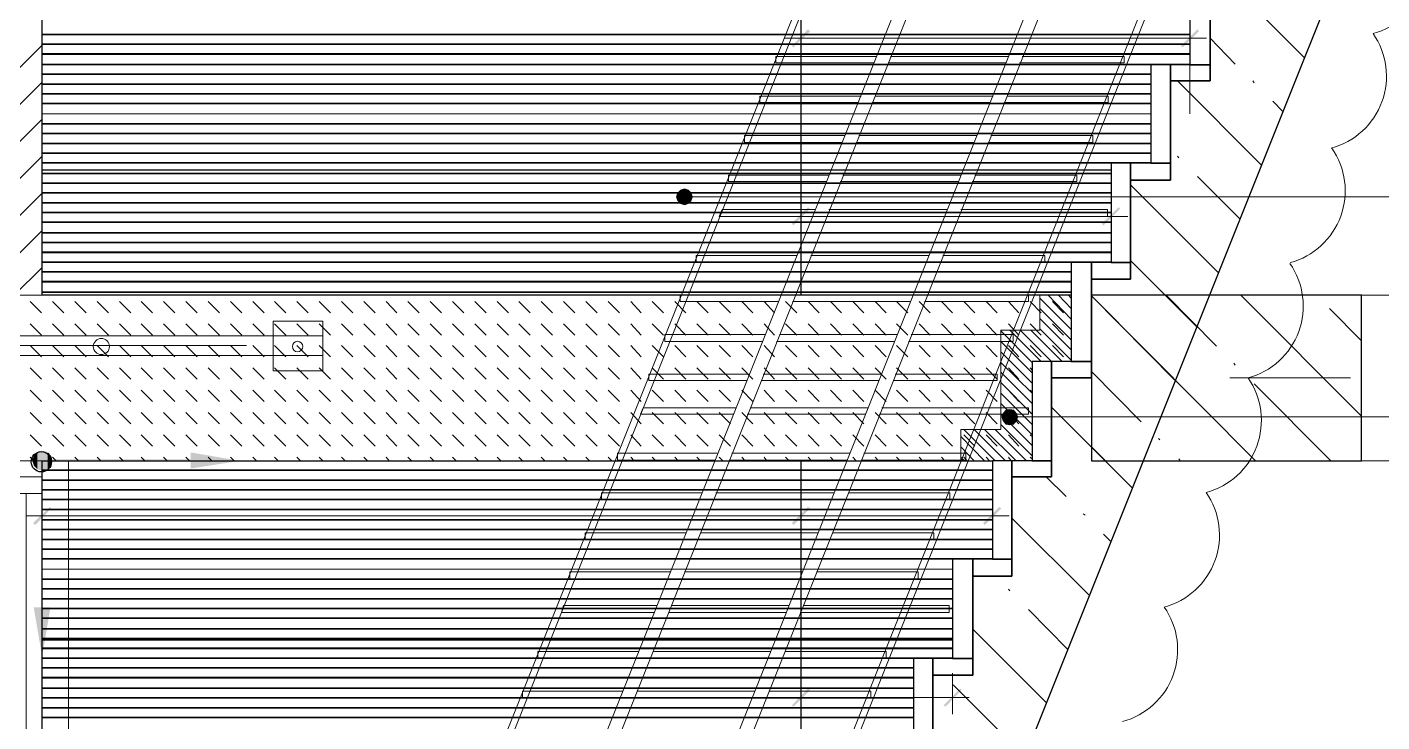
# Model space of a CAD drawing. Header units: millimetres. Extents: x -356862 to 418287, y 0 to 839748.
# Drawn here: x 22.232 to 25.466, y 10.392 to 12.05 of the extents above; entities that cross this region are included whole.
import ezdxf

# ---------------------------------------------------------------- set-up
doc = ezdxf.new("R2010")
doc.units = ezdxf.units.MM
doc.layers.add('PDF _Геометрия', color=7, linetype='Continuous', true_color=0xbababa)
doc.layers.add('PDF _Сплошная заливка', color=7, linetype='Continuous', true_color=0xf50000)

msp = doc.modelspace()

# ---------------------------------------------------------------- linework, layer by layer
at = {"layer": 'PDF _Геометрия', "color": 251, "lineweight": 20, "true_color": 0x545454}
for points in [[(23.8215, 11.6453), (23.8415, 11.6453), (26.8364, 11.6453), (26.8364, 11.7186), (26.8364, 17.6051)], [(24.5981, 11.1203), (24.6181, 11.1203), (26.0514, 11.1203), (26.0514, 11.047), (26.0514, 8.0355)]]:
    msp.add_lwpolyline(points, dxfattribs=at)
at = {"layer": 'PDF _Геометрия', "color": 161, "lineweight": 9, "true_color": 0x7f9fff}
msp.add_lwpolyline([(15.9051, 11.4103), (15.9051, 13.8502), (16.2285, 13.8502), (16.2285, 12.1186), (19.025, 12.1186), (19.025, 13.8502), (19.5367, 13.8502), (19.5367, 12.1186), (22.2682, 12.1186), (22.2682, 11.4103)], close=True, dxfattribs=at)
at = {"layer": 'PDF _Геометрия', "lineweight": 5}
for points in [[(25.1848, 13.4969), (25.2131, 13.4969), (25.2131, 13.8736), (25.1814, 13.8736), (25.1814, 13.4969), (21.8866, 5.2572), (21.8999, 5.2506), (21.9149, 5.2456), (25.2114, 13.4852), (25.1964, 13.4919), (25.1814, 13.4969)], [(24.2531, 11.9653), (24.0198, 11.9653), (24.0198, 11.9803), (24.2598, 11.9803)], [(24.5748, 11.9803), (24.2931, 11.9803)], [(24.6081, 11.9803), (24.8514, 11.9803), (24.8514, 11.9653), (24.6015, 11.9653)], [(24.2881, 11.9653), (24.5681, 11.9653)], [(24.2165, 11.8703), (23.9815, 11.8703), (23.9815, 11.8853), (24.2231, 11.8853)], [(24.2498, 11.8703), (24.5315, 11.8703)], [(24.5381, 11.8853), (24.2565, 11.8853)], [(24.5715, 11.8853), (24.8131, 11.8853), (24.8131, 11.8703), (24.5648, 11.8703)], [(24.1781, 11.7753), (23.9448, 11.7753), (23.9448, 11.792), (24.1848, 11.792)], [(24.2115, 11.7753), (24.4931, 11.7753)], [(24.4998, 11.792), (24.2181, 11.792)], [(24.5331, 11.792), (24.7765, 11.792), (24.7765, 11.7753), (24.5265, 11.7753)], [(24.1398, 11.682), (23.9065, 11.682), (23.9065, 11.697), (24.1465, 11.697)], [(24.1731, 11.682), (24.4548, 11.682)], [(24.4615, 11.697), (24.1798, 11.697)], [(24.4948, 11.697), (24.7381, 11.697), (24.7381, 11.682), (24.4881, 11.682)], [(24.1131, 11.6153), (23.8915, 11.6153), (23.8848, 11.5987), (24.1081, 11.5987)], [(24.4281, 11.6153), (24.1465, 11.6153)], [(24.4615, 11.6153), (24.8115, 11.6153), (24.8115, 11.5987), (24.4565, 11.5987)], [(24.4231, 11.5987), (24.1415, 11.5987)], [(24.0648, 11.4903), (23.8298, 11.4903), (23.8298, 11.5053), (24.0698, 11.5053)], [(24.0981, 11.4903), (24.3798, 11.4903)], [(24.3848, 11.5053), (24.1031, 11.5053)], [(24.4181, 11.5053), (24.6615, 11.5053), (24.6615, 11.4903), (24.4131, 11.4903)], [(24.0265, 11.3953), (23.7915, 11.3953), (23.7915, 11.4103), (24.0331, 11.4103)], [(24.0598, 11.3953), (24.3415, 11.3953)], [(24.3481, 11.4103), (24.0681, 11.4103)], [(24.3815, 11.4103), (24.6231, 11.4103), (24.6231, 11.3953), (24.3748, 11.3953)], [(23.9882, 11.3003), (23.7548, 11.3003), (23.7548, 11.317), (23.9948, 11.317)], [(24.0215, 11.3003), (24.3031, 11.3003)], [(24.3098, 11.317), (24.0281, 11.317)], [(24.3431, 11.317), (24.5865, 11.317), (24.5865, 11.3003), (24.3365, 11.3003)], [(23.9515, 11.207), (23.7165, 11.207), (23.7165, 11.222), (23.9565, 11.222)], [(23.9848, 11.207), (24.2648, 11.207)], [(24.2715, 11.222), (23.9898, 11.222)], [(24.3048, 11.222), (24.5481, 11.222), (24.5481, 11.207), (24.2998, 11.207)], [(23.9248, 11.142), (23.7032, 11.142), (23.6965, 11.127), (23.9182, 11.127)], [(24.2331, 11.127), (23.9515, 11.127)], [(24.2398, 11.142), (23.9582, 11.142)], [(24.2731, 11.142), (24.6231, 11.142), (24.6231, 11.127), (24.2665, 11.127)], [(23.8748, 11.017), (23.6415, 11.017), (23.6415, 11.0337), (23.8798, 11.0337)], [(24.1965, 11.0337), (23.9148, 11.0337)], [(24.2298, 11.0337), (24.4731, 11.0337), (24.4731, 11.017), (24.2231, 11.017)], [(23.9082, 11.017), (24.1898, 11.017)], [(23.8365, 10.9237), (23.6032, 10.9237), (23.6032, 10.9387), (23.8432, 10.9387)], [(24.1581, 10.9387), (23.8765, 10.9387)], [(24.1931, 10.9387), (24.4348, 10.9387), (24.4348, 10.9237), (24.1848, 10.9237)], [(23.8698, 10.9237), (24.1515, 10.9237)], [(23.7998, 10.8287), (23.5648, 10.8287), (23.5648, 10.8437), (23.8065, 10.8437)], [(24.1215, 10.8437), (23.8398, 10.8437)], [(24.1548, 10.8437), (24.3965, 10.8437), (24.3965, 10.8287), (24.1481, 10.8287)], [(23.8332, 10.8287), (24.1148, 10.8287)], [(23.7615, 10.7337), (23.5282, 10.7337), (23.5282, 10.7504), (23.7682, 10.7504)], [(24.0831, 10.7504), (23.8015, 10.7504)], [(24.1165, 10.7504), (24.3598, 10.7504), (24.3598, 10.7337), (24.1098, 10.7337)], [(23.7948, 10.7337), (24.0765, 10.7337)], [(23.7365, 10.6704), (23.5132, 10.6704), (23.5082, 10.6537), (23.7298, 10.6537)], [(24.0448, 10.6537), (23.7632, 10.6537)], [(24.0515, 10.6704), (23.7698, 10.6704)], [(24.0848, 10.6704), (24.4331, 10.6704), (24.4331, 10.6537), (24.0781, 10.6537)], [(23.6865, 10.5454), (23.4515, 10.5454), (23.4515, 10.5604), (23.6915, 10.5604)], [(23.7198, 10.5454), (24.0015, 10.5454)], [(24.0081, 10.5604), (23.7265, 10.5604)], [(24.0415, 10.5604), (24.2831, 10.5604), (24.2831, 10.5454), (24.0348, 10.5454)], [(23.6482, 10.4504), (23.4148, 10.4504), (23.4148, 10.4654), (23.6548, 10.4654)], [(23.6815, 10.4504), (23.9632, 10.4504)], [(23.9698, 10.4654), (23.6882, 10.4654)], [(24.0032, 10.4654), (24.2465, 10.4654), (24.2465, 10.4504), (23.9965, 10.4504)]]:
    msp.add_lwpolyline(points, dxfattribs=at)
at = {"layer": 'PDF _Геометрия', "color": 150, "lineweight": 30, "true_color": 0x0080ff}
msp.add_lwpolyline([(22.2682, 13.8502), (25.5764, 13.8502), (25.5764, 13.3786), (25.4814, 13.3786), (25.4814, 13.1419), (25.3864, 13.1419), (25.3864, 12.9053), (25.2914, 12.9053), (25.2914, 12.6703), (25.1981, 12.6703), (25.1981, 12.4336), (25.1031, 12.4336), (25.1031, 12.197), (25.0081, 12.197), (25.0081, 11.9603), (24.9148, 11.9603), (24.9148, 11.7253), (24.8198, 11.7253), (24.8198, 11.4887), (24.7248, 11.4887), (24.7248, 11.4103), (22.2682, 11.4103)], close=True, dxfattribs=at)
for points in [[(24.0798, 11.4103), (24.0798, 13.8502)], [(24.8198, 11.7087), (22.2682, 11.7087)], [(22.2682, 7.7088), (22.2682, 11.0153), (24.5365, 11.0153), (24.5365, 10.7804), (24.4415, 10.7804), (24.4415, 10.5437), (24.3481, 10.5437), (24.3481, 10.307), (24.2531, 10.307), (24.2531, 10.0704), (24.1581, 10.0704), (24.1581, 9.8354), (24.0631, 9.8354), (24.0631, 9.5987), (23.9698, 9.5987), (23.9698, 9.3621), (23.8748, 9.3621), (23.8748, 9.1271), (23.7798, 9.1254), (23.7798, 8.8904), (23.6865, 8.8904), (23.6865, 8.6538), (23.5915, 8.6538), (23.5915, 8.4171)], [(24.0798, 9.8354), (24.0798, 11.0153)], [(24.4415, 10.587), (22.2682, 10.587)]]:
    msp.add_lwpolyline(points, dxfattribs=at)
at = {"layer": 'PDF _Геометрия', "lineweight": 5}
for points in [[(21.4149, 5.4656), (21.4316, 5.4656), (24.6481, 13.5036), (24.6315, 13.5036)], [(24.8964, 13.4852), (24.8814, 13.4919), (24.8664, 13.4969), (21.5716, 5.2572), (21.5849, 5.2506), (21.5999, 5.2456)], [(22.2349, 5.4456), (22.2516, 5.4456), (25.4631, 13.4769), (25.4464, 13.4769)]]:
    msp.add_lwpolyline(points, close=True, dxfattribs=at)
at = {"layer": 'PDF _Геометрия', "color": 7, "lineweight": 30}
for points in [[(22.6132, 5.3072), (25.8264, 13.3386)], [(25.0564, 12.1586), (25.0564, 11.922), (24.9614, 11.922), (24.9614, 11.6853), (24.8664, 11.6853), (24.8664, 11.4487), (24.7731, 11.4487), (24.7731, 11.2137), (24.6781, 11.2137), (24.6781, 10.977), (24.5831, 10.977), (24.5831, 10.7404), (24.4898, 10.7404), (24.4898, 10.5037), (24.3948, 10.5037), (24.3948, 10.2687)]]:
    msp.add_lwpolyline(points, dxfattribs=at)
at = {"layer": 'PDF _Геометрия', "color": 1, "lineweight": 20}
for points in [[(25.3456, 11.7616, 0.520571), (25.4452, 12.0348, 0.520571), (25.5452, 12.3081)], [(24.8472, 10.3932, 0.520571), (24.9468, 10.6664, 0.520571), (25.0468, 10.9398, 0.52057), (25.1468, 11.2131, 0.520571), (25.2468, 11.4864)]]:
    msp.add_lwpolyline(points, format="xyb", dxfattribs=at)
at = {"layer": 'PDF _Геометрия', "color": 7, "lineweight": 30}
for points in [[(25.0081, 12.197), (25.0081, 11.9603), (25.0564, 11.9603), (25.0564, 12.197)], [(24.9148, 11.9603), (24.9148, 11.7253), (24.9614, 11.7253), (24.9614, 11.9603)], [(25.0564, 11.9603), (24.9614, 11.9603), (24.9614, 11.922), (25.0564, 11.922)], [(24.8198, 11.7253), (24.8198, 11.4887), (24.8664, 11.4887), (24.8664, 11.7253)], [(24.9614, 11.7253), (24.8664, 11.7253), (24.8664, 11.6853), (24.9614, 11.6853)], [(24.7248, 11.4887), (24.7248, 11.252), (24.7731, 11.252), (24.7731, 11.4887)], [(24.8664, 11.4887), (24.7731, 11.4887), (24.7731, 11.4487), (24.8664, 11.4487)], [(25.4181, 11.4103), (24.7731, 11.4103), (24.7731, 11.0153), (25.4181, 11.0153)], [(24.6315, 11.252), (24.6315, 11.0153), (24.6781, 11.0153), (24.6781, 11.252)], [(24.7731, 11.252), (24.6781, 11.252), (24.6781, 11.2137), (24.7731, 11.2137)], [(24.5365, 11.0153), (24.5365, 10.7804), (24.5831, 10.7804), (24.5831, 11.0153)], [(24.6781, 11.0153), (24.5831, 11.0153), (24.5831, 10.977), (24.6781, 10.977)], [(24.4415, 10.7804), (24.4415, 10.5437), (24.4898, 10.5437), (24.4898, 10.7804)], [(24.5831, 10.7804), (24.4898, 10.7804), (24.4898, 10.7404), (24.5831, 10.7404)], [(24.3481, 10.5437), (24.3481, 10.307), (24.3948, 10.307), (24.3948, 10.5437)], [(24.4898, 10.5437), (24.3948, 10.5437), (24.3948, 10.5037), (24.4898, 10.5037)]]:
    msp.add_lwpolyline(points, close=True, dxfattribs=at)
at = {"layer": 'PDF _Геометрия', "color": 8, "lineweight": 9, "true_color": 0x808080}
for points in [[(25.2814, 11.977), (25.1014, 12.1586)], [(25.1164, 11.962), (25.0564, 12.0236)], [(25.1798, 11.7203), (24.9781, 11.922)], [(25.1614, 11.917), (25.1581, 11.922)], [(25.2298, 11.8486), (25.2064, 11.8736)], [(24.9814, 11.7386), (24.9781, 11.742)], [(25.1281, 11.592), (25.0264, 11.6937)], [(25.0764, 11.4637), (24.8664, 11.6737)], [(25.0248, 11.3353), (24.8664, 11.4937)], [(25.1648, 11.0153), (24.7731, 11.4087), (24.9731, 11.207)], [(25.0714, 11.2887), (24.9514, 11.4103)], [(25.4181, 11.122), (25.1298, 11.4103)], [(25.4181, 11.302), (25.3414, 11.3787)], [(25.1164, 11.2437), (25.1131, 11.2487)], [(25.3448, 11.0153), (25.1614, 11.1987)], [(24.8714, 10.9503), (24.6781, 11.1437)], [(24.9364, 11.0653), (24.9331, 11.0687)], [(24.8065, 11.0153), (24.7731, 11.0487)], [(24.9848, 11.0153), (24.9814, 11.0203)], [(24.7131, 10.9303), (24.6648, 10.977)], [(24.7681, 10.6937), (24.5831, 10.8787)], [(24.7581, 10.8854), (24.7531, 10.8887)], [(24.8198, 10.822), (24.8015, 10.8404)], [(24.5781, 10.7054), (24.5748, 10.7087)], [(24.7165, 10.5654), (24.6231, 10.6604)], [(24.6665, 10.437), (24.4898, 10.6137)], [(24.6148, 10.3087), (24.4431, 10.4804)]]:
    msp.add_lwpolyline(points, dxfattribs=at)
at = {"layer": 'PDF _Геометрия', "color": 254, "lineweight": 5, "true_color": 0xdcdcdc}
for points in [[(25.0081, 12.0336), (22.2682, 12.0336)], [(25.0081, 12.0103), (22.2682, 12.0103)], [(25.0081, 11.987), (22.2682, 11.987)], [(24.9148, 11.9603), (22.2682, 11.9603)], [(24.9148, 11.937), (22.2682, 11.937)], [(24.9148, 11.9136), (22.2682, 11.9136)], [(24.9148, 11.892), (22.2682, 11.892)], [(24.9148, 11.8686), (22.2682, 11.8686)], [(24.9148, 11.8436), (22.2682, 11.8436)], [(24.9148, 11.8186), (22.2682, 11.8186)], [(24.9148, 11.7953), (22.2682, 11.7953)], [(24.9148, 11.7736), (22.2682, 11.7736)], [(24.9148, 11.7503), (22.2682, 11.7503)], [(24.9148, 11.727), (22.2682, 11.727)], [(24.8198, 11.7253), (22.2682, 11.7253), (24.9148, 11.7253)], [(24.8198, 11.7003), (22.2682, 11.7003)], [(24.8198, 11.677), (22.2682, 11.677)], [(24.8198, 11.6537), (22.2682, 11.6537)], [(24.8198, 11.632), (22.2682, 11.632)], [(24.8198, 11.6087), (22.2682, 11.6087)], [(24.8198, 11.5853), (22.2682, 11.5853)], [(24.8198, 11.5587), (22.2682, 11.5587)], [(24.8198, 11.5353), (22.2682, 11.5353)], [(24.8198, 11.512), (22.2682, 11.512)], [(24.8198, 11.4903), (22.2682, 11.4903)], [(24.7248, 11.4887), (22.2682, 11.4887), (24.8198, 11.4887)], [(24.7248, 11.467), (22.2682, 11.467)], [(24.7248, 11.4437), (22.2682, 11.4437)], [(24.7248, 11.417), (22.2682, 11.417)], [(24.5365, 10.992), (22.2682, 10.992)], [(24.5365, 10.9687), (22.2682, 10.9687)], [(24.5365, 10.947), (22.2682, 10.947)], [(24.5365, 10.9237), (22.2682, 10.9237)], [(24.5365, 10.9003), (22.2682, 10.9003)], [(24.5365, 10.8737), (22.2682, 10.8737)], [(24.5365, 10.8504), (22.2682, 10.8504)], [(24.5365, 10.827), (22.2682, 10.827)], [(24.5365, 10.8054), (22.2682, 10.8054)], [(24.5365, 10.782), (22.2682, 10.782)], [(24.4415, 10.7804), (22.2682, 10.7804), (24.5365, 10.7804)], [(24.4415, 10.757), (22.2682, 10.757)], [(24.4415, 10.732), (22.2682, 10.732)], [(24.4415, 10.7087), (22.2682, 10.7087)], [(24.4415, 10.687), (22.2682, 10.687)], [(24.4415, 10.6637), (22.2682, 10.6637)], [(24.4415, 10.6404), (22.2682, 10.6404)], [(24.4415, 10.6137), (22.2682, 10.6137)], [(24.4415, 10.5904), (22.2682, 10.5904)], [(24.4415, 10.567), (22.2682, 10.567)], [(24.4415, 10.5454), (22.2682, 10.5454)], [(24.3481, 10.5437), (22.2682, 10.5437), (24.4415, 10.5437)], [(24.3481, 10.522), (22.2682, 10.522)], [(24.3481, 10.4987), (22.2682, 10.4987)], [(24.3481, 10.472), (22.2682, 10.472)], [(24.3481, 10.4487), (22.2682, 10.4487)], [(24.3481, 10.4254), (22.2682, 10.4254)], [(24.3481, 10.4037), (22.2682, 10.4037)]]:
    msp.add_lwpolyline(points, dxfattribs=at)
for points in [[(22.2682, 12.032), (25.0081, 12.032)], [(22.2682, 12.0086), (25.0081, 12.0086)], [(22.2682, 11.9853), (25.0081, 11.9853)], [(22.2682, 11.962), (25.0081, 11.962)], [(22.2682, 11.9386), (24.9148, 11.9386)], [(22.2682, 11.9153), (24.9148, 11.9153)], [(22.2682, 11.8903), (24.9148, 11.8903)], [(22.2682, 11.867), (24.9148, 11.867)], [(22.2682, 11.8436), (24.9148, 11.8436)], [(22.2682, 11.8203), (24.9148, 11.8203)], [(22.2682, 11.797), (24.9148, 11.797)], [(22.2682, 11.772), (24.9148, 11.772)], [(22.2682, 11.7486), (24.9148, 11.7486)], [(22.2682, 11.702), (24.8198, 11.702)], [(22.2682, 11.6787), (24.8198, 11.6787)], [(22.2682, 11.6553), (24.8198, 11.6553)], [(22.2682, 11.6303), (24.8198, 11.6303)], [(22.2682, 11.607), (24.8198, 11.607)], [(22.2682, 11.5837), (24.8198, 11.5837)], [(22.2682, 11.5603), (24.8198, 11.5603)], [(22.2682, 11.537), (24.8198, 11.537)], [(22.2682, 11.5137), (24.8198, 11.5137)], [(22.2682, 11.4653), (24.7248, 11.4653)], [(22.2682, 11.442), (24.7248, 11.442)], [(22.2682, 11.4187), (24.7248, 11.4187)], [(22.2682, 10.9937), (24.5365, 10.9937)], [(22.2682, 10.9703), (24.5365, 10.9703)], [(22.2682, 10.9453), (24.5365, 10.9453)], [(22.2682, 10.922), (24.5365, 10.922)], [(22.2682, 10.8987), (24.5365, 10.8987)], [(22.2682, 10.8754), (24.5365, 10.8754)], [(22.2682, 10.852), (24.5365, 10.852)], [(22.2682, 10.8287), (24.5365, 10.8287)], [(22.2682, 10.8037), (24.5365, 10.8037)], [(22.2682, 10.757), (24.4415, 10.757)], [(22.2682, 10.7337), (24.4415, 10.7337)], [(22.2682, 10.7104), (24.4415, 10.7104)], [(22.2682, 10.6854), (24.4415, 10.6854)], [(22.2682, 10.662), (24.4415, 10.662)], [(22.2682, 10.6387), (24.4415, 10.6387)], [(22.2682, 10.6154), (24.4415, 10.6154)], [(22.2682, 10.592), (24.4415, 10.592)], [(22.2682, 10.5687), (24.4415, 10.5687)], [(22.2682, 10.5204), (24.3481, 10.5204)], [(22.2682, 10.497), (24.3481, 10.497)], [(22.2682, 10.4737), (24.3481, 10.4737)], [(22.2682, 10.4504), (24.3481, 10.4504)], [(22.2682, 10.427), (24.3481, 10.427)], [(22.2682, 10.402), (24.3481, 10.402)]]:
    msp.add_lwpolyline(points, close=True, dxfattribs=at)
at = {"layer": 'PDF _Геометрия', "color": 161, "lineweight": 9, "true_color": 0x7f9fff}
for points in [[(22.2682, 12.007), (21.6716, 11.4103)], [(22.2682, 11.9186), (21.7599, 11.4103)], [(22.2682, 11.8303), (21.8482, 11.4103)], [(22.2682, 11.742), (21.9366, 11.4103)], [(22.2682, 11.6537), (22.0249, 11.4103)], [(22.2682, 11.5653), (22.1132, 11.4103)], [(22.2682, 11.477), (22.2016, 11.4103)]]:
    msp.add_lwpolyline(points, dxfattribs=at)
at = {"layer": 'PDF _Геометрия', "color": 7, "lineweight": 18}
for points in [[(25.0481, 12.0236), (24.0398, 12.0236)], [(24.0798, 11.8436), (24.0798, 11.9836)], [(25.0081, 11.8436), (25.0081, 11.9836)], [(24.8598, 11.5987), (24.0398, 11.5987)], [(24.0798, 11.4887), (24.0798, 11.5587)], [(24.8198, 11.4887), (24.8198, 11.5587)], [(22.2682, 10.977), (22.2682, 10.8454)], [(24.0798, 10.977), (24.0798, 10.8454), (24.0798, 10.7804)], [(22.2299, 10.8837), (24.1181, 10.8837)], [(24.0398, 10.8837), (24.5765, 10.8837)], [(24.5365, 10.7804), (24.5365, 10.8454)], [(22.2682, 10.5087), (22.2682, 9.6387)], [(24.0798, 10.5087), (24.0798, 10.4104)], [(24.4415, 10.5087), (24.4415, 10.4104)], [(23.6532, 10.4504), (24.0798, 10.4504)], [(24.4815, 10.4504), (24.0398, 10.4504)]]:
    msp.add_lwpolyline(points, dxfattribs=at)
at = {"layer": 'PDF _Геометрия', "color": 7, "lineweight": 9}
for points in [[(16.6618, 11.4103), (22.2682, 11.4103), (22.3532, 11.4103)], [(22.3899, 11.4103), (22.4649, 11.4103)], [(22.5032, 11.4103), (22.5782, 11.4103)], [(22.6149, 11.4103), (22.6899, 11.4103)], [(22.7282, 11.4103), (22.8032, 11.4103)], [(22.8399, 11.4103), (22.9149, 11.4103)], [(22.9532, 11.4103), (23.0282, 11.4103)], [(23.0649, 11.4103), (23.1399, 11.4103)], [(23.1782, 11.4103), (23.2532, 11.4103)], [(23.2898, 11.4103), (23.3648, 11.4103)], [(23.4032, 11.4103), (23.4782, 11.4103)], [(23.5148, 11.4103), (23.5898, 11.4103)], [(23.6282, 11.4103), (23.7032, 11.4103)], [(23.7398, 11.4103), (23.8148, 11.4103)], [(23.8532, 11.4103), (23.9282, 11.4103)], [(23.9665, 11.4103), (24.0415, 11.4103)], [(24.0781, 11.4103), (24.1531, 11.4103)], [(24.1915, 11.4103), (24.2665, 11.4103)], [(24.3031, 11.4103), (24.3781, 11.4103)], [(24.4165, 11.4103), (24.4915, 11.4103)], [(24.5281, 11.4103), (24.6031, 11.4103)], [(24.6415, 11.4103), (24.7248, 11.4103)], [(25.4181, 11.4103), (25.8664, 11.4103)], [(25.3914, 11.2137), (25.1031, 11.2137)], [(22.3149, 11.0153), (22.2682, 11.0153), (16.6618, 11.0153)], [(22.3316, 11.0153), (22.3316, 8.4171), (22.2682, 8.4171), (22.2682, 11.0153)], [(22.4265, 11.0153), (22.3516, 11.0153)], [(22.5399, 11.0153), (22.4649, 11.0153)], [(22.6515, 11.0153), (22.5765, 11.0153)], [(22.7649, 11.0153), (22.6899, 11.0153)], [(22.8782, 11.0153), (22.8032, 11.0153)], [(22.9899, 11.0153), (22.9149, 11.0153)], [(23.1032, 11.0153), (23.0282, 11.0153)], [(23.2148, 11.0153), (23.1399, 11.0153)], [(23.3282, 11.0153), (23.2532, 11.0153)], [(23.4398, 11.0153), (23.3648, 11.0153)], [(23.5532, 11.0153), (23.4782, 11.0153)], [(23.6648, 11.0153), (23.5898, 11.0153)], [(23.7782, 11.0153), (23.7032, 11.0153)], [(23.8898, 11.0153), (23.8148, 11.0153)], [(24.0032, 11.0153), (23.9282, 11.0153)], [(24.1148, 11.0153), (24.0398, 11.0153)], [(24.2281, 11.0153), (24.1531, 11.0153)], [(24.3398, 11.0153), (24.2648, 11.0153)], [(24.4531, 11.0153), (24.3781, 11.0153)], [(24.5365, 11.0153), (24.4898, 11.0153)], [(25.8664, 11.0153), (25.4181, 11.0153)]]:
    msp.add_lwpolyline(points, dxfattribs=at)
at = {"layer": 'PDF _Геометрия', "color": 7, "lineweight": 18}
msp.add_lwpolyline([(24.6315, 11.0153), (24.6315, 11.252), (24.7248, 11.252), (24.7248, 11.4103), (16.6618, 11.4103), (16.6618, 11.0153)], close=True, dxfattribs=at)
at = {"layer": 'PDF _Геометрия', "lineweight": 18}
for points in [[(22.2666, 11.3687), (22.2399, 11.3953)], [(22.3199, 11.3687), (22.2932, 11.3953)], [(22.3732, 11.3687), (22.3466, 11.3953)], [(22.4265, 11.3687), (22.3999, 11.3953)], [(22.4799, 11.3687), (22.4532, 11.3953)], [(22.5315, 11.3687), (22.5049, 11.3953)], [(22.5849, 11.3687), (22.5582, 11.3953)], [(22.6382, 11.3687), (22.6115, 11.3953)], [(22.6915, 11.3687), (22.6649, 11.3953)], [(22.7449, 11.3687), (22.7182, 11.3953)], [(22.7982, 11.3687), (22.7715, 11.3953)], [(22.8499, 11.3687), (22.8232, 11.3953)], [(22.9032, 11.3687), (22.8765, 11.3953)], [(22.9565, 11.3687), (22.9299, 11.3953)], [(23.0099, 11.3687), (22.9832, 11.3953)], [(23.0632, 11.3687), (23.0365, 11.3953)], [(23.1149, 11.3687), (23.0899, 11.3953)], [(23.1682, 11.3687), (23.1415, 11.3953)], [(23.2215, 11.3687), (23.1948, 11.3953)], [(23.2748, 11.3687), (23.2482, 11.3953)], [(23.3282, 11.3687), (23.3015, 11.3953)], [(23.3815, 11.3687), (23.3548, 11.3953)], [(23.4332, 11.3687), (23.4065, 11.3953)], [(23.4865, 11.3687), (23.4598, 11.3953)], [(23.5398, 11.3687), (23.5132, 11.3953)], [(23.5932, 11.3687), (23.5665, 11.3953)], [(23.6465, 11.3687), (23.6198, 11.3953)], [(23.6982, 11.3687), (23.6732, 11.3953)], [(23.7515, 11.3687), (23.7248, 11.3953)], [(23.8048, 11.3687), (23.7782, 11.3953)], [(23.8582, 11.3687), (23.8315, 11.3953)], [(23.9115, 11.3687), (23.8848, 11.3953)], [(23.9648, 11.3687), (23.9382, 11.3953)], [(24.0165, 11.3687), (23.9915, 11.3953)], [(24.0698, 11.3687), (24.0431, 11.3953)], [(24.1231, 11.3687), (24.0965, 11.3953)], [(24.1765, 11.3687), (24.1498, 11.3953)], [(24.2298, 11.3687), (24.2031, 11.3953)], [(24.2831, 11.3687), (24.2565, 11.3953)], [(24.3348, 11.3687), (24.3081, 11.3953)], [(24.3881, 11.3687), (24.3615, 11.3953)], [(24.4415, 11.3687), (24.4148, 11.3953)], [(24.4948, 11.3687), (24.4681, 11.3953)], [(24.5481, 11.3687), (24.5215, 11.3953)], [(24.5998, 11.3687), (24.5748, 11.3953)], [(24.6531, 11.3687), (24.6265, 11.3953)], [(24.7065, 11.3687), (24.6798, 11.3953)], [(22.2666, 11.3153), (22.2399, 11.342)], [(22.3199, 11.3153), (22.2932, 11.342)], [(22.3732, 11.3153), (22.3466, 11.342)], [(22.4265, 11.3153), (22.3999, 11.342)], [(22.4799, 11.3153), (22.4532, 11.342)], [(22.5315, 11.3153), (22.5049, 11.342)], [(22.5849, 11.3153), (22.5582, 11.342)], [(22.6382, 11.3153), (22.6115, 11.342)], [(22.6915, 11.3153), (22.6649, 11.342)], [(22.7449, 11.3153), (22.7182, 11.342)], [(22.7982, 11.3153), (22.7715, 11.342)], [(22.8499, 11.3153), (22.8232, 11.342)], [(22.9032, 11.3153), (22.8765, 11.342)], [(22.9565, 11.3153), (22.9299, 11.342)], [(23.0099, 11.3153), (22.9832, 11.342)], [(23.0632, 11.3153), (23.0365, 11.342)], [(23.1149, 11.3153), (23.0899, 11.342)], [(23.1682, 11.3153), (23.1415, 11.342)], [(23.2215, 11.3153), (23.1948, 11.342)], [(23.2748, 11.3153), (23.2482, 11.342)], [(23.3282, 11.3153), (23.3015, 11.342)], [(23.3815, 11.3153), (23.3548, 11.342)], [(23.4332, 11.3153), (23.4065, 11.342)], [(23.4865, 11.3153), (23.4598, 11.342)], [(23.5398, 11.3153), (23.5132, 11.342)], [(23.5932, 11.3153), (23.5665, 11.342)], [(23.6465, 11.3153), (23.6198, 11.342)], [(23.6982, 11.3153), (23.6732, 11.342)], [(23.7515, 11.3153), (23.7248, 11.342)], [(23.8048, 11.3153), (23.7782, 11.342)], [(23.8582, 11.3153), (23.8315, 11.342)], [(23.9115, 11.3153), (23.8848, 11.342)], [(23.9648, 11.3153), (23.9382, 11.342)], [(24.0165, 11.3153), (23.9915, 11.342)], [(24.0698, 11.3153), (24.0431, 11.342)], [(24.1231, 11.3153), (24.0965, 11.342)], [(24.1765, 11.3153), (24.1498, 11.342)], [(24.2298, 11.3153), (24.2031, 11.342)], [(24.2831, 11.3153), (24.2565, 11.342)], [(24.3348, 11.3153), (24.3081, 11.342)], [(24.3881, 11.3153), (24.3615, 11.342)], [(24.4415, 11.3153), (24.4148, 11.342)], [(24.4948, 11.3153), (24.4681, 11.342)], [(24.5481, 11.3153), (24.5215, 11.342)], [(24.5998, 11.3153), (24.5748, 11.342)], [(24.6531, 11.3153), (24.6265, 11.342)], [(24.7065, 11.3153), (24.6798, 11.342)], [(22.2666, 11.2637), (22.2399, 11.2903)], [(22.3199, 11.2637), (22.2932, 11.2903)], [(22.3732, 11.2637), (22.3466, 11.2903)], [(22.4265, 11.2637), (22.3999, 11.2903)], [(22.4799, 11.2637), (22.4532, 11.2903)], [(22.5315, 11.2637), (22.5049, 11.2903)], [(22.5849, 11.2637), (22.5582, 11.2903)], [(22.6382, 11.2637), (22.6115, 11.2903)], [(22.6915, 11.2637), (22.6649, 11.2903)], [(22.7449, 11.2637), (22.7182, 11.2903)], [(22.7982, 11.2637), (22.7715, 11.2903)], [(22.8499, 11.2637), (22.8232, 11.2903)], [(22.9032, 11.2637), (22.8765, 11.2903)], [(22.9565, 11.2637), (22.9299, 11.2903)], [(23.0099, 11.2637), (22.9832, 11.2903)], [(23.0632, 11.2637), (23.0365, 11.2903)], [(23.1149, 11.2637), (23.0899, 11.2903)], [(23.1682, 11.2637), (23.1415, 11.2903)], [(23.2215, 11.2637), (23.1948, 11.2903)], [(23.2748, 11.2637), (23.2482, 11.2903)], [(23.3282, 11.2637), (23.3015, 11.2903)], [(23.3815, 11.2637), (23.3548, 11.2903)], [(23.4332, 11.2637), (23.4065, 11.2903)], [(23.4865, 11.2637), (23.4598, 11.2903)], [(23.5398, 11.2637), (23.5132, 11.2903)], [(23.5932, 11.2637), (23.5665, 11.2903)], [(23.6465, 11.2637), (23.6198, 11.2903)], [(23.6982, 11.2637), (23.6732, 11.2903)], [(23.7515, 11.2637), (23.7248, 11.2903)], [(23.8048, 11.2637), (23.7782, 11.2903)], [(23.8582, 11.2637), (23.8315, 11.2903)], [(23.9115, 11.2637), (23.8848, 11.2903)], [(23.9648, 11.2637), (23.9382, 11.2903)], [(24.0165, 11.2637), (23.9915, 11.2903)], [(24.0698, 11.2637), (24.0431, 11.2903)], [(24.1231, 11.2637), (24.0965, 11.2903)], [(24.1765, 11.2637), (24.1498, 11.2903)], [(24.2298, 11.2637), (24.2031, 11.2903)], [(24.2831, 11.2637), (24.2565, 11.2903)], [(24.3348, 11.2637), (24.3081, 11.2903)], [(24.3881, 11.2637), (24.3615, 11.2903)], [(24.4415, 11.2637), (24.4148, 11.2903)], [(24.4948, 11.2637), (24.4681, 11.2903)], [(24.5481, 11.2637), (24.5215, 11.2903)], [(24.5998, 11.2637), (24.5748, 11.2903)], [(24.6531, 11.2637), (24.6265, 11.2903)], [(24.7065, 11.2637), (24.6798, 11.2903)], [(22.2666, 11.2103), (22.2399, 11.237)], [(22.3199, 11.2103), (22.2932, 11.237)], [(22.3732, 11.2103), (22.3466, 11.237)], [(22.4265, 11.2103), (22.3999, 11.237)], [(22.4799, 11.2103), (22.4532, 11.237)], [(22.5315, 11.2103), (22.5049, 11.237)], [(22.5849, 11.2103), (22.5582, 11.237)], [(22.6382, 11.2103), (22.6115, 11.237)], [(22.6915, 11.2103), (22.6649, 11.237)], [(22.7449, 11.2103), (22.7182, 11.237)], [(22.7982, 11.2103), (22.7715, 11.237)], [(22.8499, 11.2103), (22.8232, 11.237)], [(22.9032, 11.2103), (22.8765, 11.237)], [(22.9565, 11.2103), (22.9299, 11.237)], [(23.0099, 11.2103), (22.9832, 11.237)], [(23.0632, 11.2103), (23.0365, 11.237)], [(23.1149, 11.2103), (23.0899, 11.237)], [(23.1682, 11.2103), (23.1415, 11.237)], [(23.2215, 11.2103), (23.1948, 11.237)], [(23.2748, 11.2103), (23.2482, 11.237)], [(23.3282, 11.2103), (23.3015, 11.237)], [(23.3815, 11.2103), (23.3548, 11.237)], [(23.4332, 11.2103), (23.4065, 11.237)], [(23.4865, 11.2103), (23.4598, 11.237)], [(23.5398, 11.2103), (23.5132, 11.237)], [(23.5932, 11.2103), (23.5665, 11.237)], [(23.6465, 11.2103), (23.6198, 11.237)], [(23.6982, 11.2103), (23.6732, 11.237)], [(23.7515, 11.2103), (23.7248, 11.237)], [(23.8048, 11.2103), (23.7782, 11.237)], [(23.8582, 11.2103), (23.8315, 11.237)], [(23.9115, 11.2103), (23.8848, 11.237)], [(23.9648, 11.2103), (23.9382, 11.237)], [(24.0165, 11.2103), (23.9915, 11.237)], [(24.0698, 11.2103), (24.0431, 11.237)], [(24.1231, 11.2103), (24.0965, 11.237)], [(24.1765, 11.2103), (24.1498, 11.237)], [(24.2298, 11.2103), (24.2031, 11.237)], [(24.2831, 11.2103), (24.2565, 11.237)], [(24.3348, 11.2103), (24.3081, 11.237)], [(24.3881, 11.2103), (24.3615, 11.237)], [(24.4415, 11.2103), (24.4148, 11.237)], [(24.4948, 11.2103), (24.4681, 11.237)], [(24.5481, 11.2103), (24.5215, 11.237)], [(24.5998, 11.2103), (24.5748, 11.237)], [(24.6315, 11.232), (24.6265, 11.237)], [(22.2666, 11.157), (22.2399, 11.1837)], [(22.3199, 11.157), (22.2932, 11.1837)], [(22.3732, 11.157), (22.3466, 11.1837)], [(22.4265, 11.157), (22.3999, 11.1837)], [(22.4799, 11.157), (22.4532, 11.1837)], [(22.5315, 11.157), (22.5049, 11.1837)], [(22.5849, 11.157), (22.5582, 11.1837)], [(22.6382, 11.157), (22.6115, 11.1837)], [(22.6915, 11.157), (22.6649, 11.1837)], [(22.7449, 11.157), (22.7182, 11.1837)], [(22.7982, 11.157), (22.7715, 11.1837)], [(22.8499, 11.157), (22.8232, 11.1837)], [(22.9032, 11.157), (22.8765, 11.1837)], [(22.9565, 11.157), (22.9299, 11.1837)], [(23.0099, 11.157), (22.9832, 11.1837)], [(23.0632, 11.157), (23.0365, 11.1837)], [(23.1149, 11.157), (23.0899, 11.1837)], [(23.1682, 11.157), (23.1415, 11.1837)], [(23.2215, 11.157), (23.1948, 11.1837)], [(23.2748, 11.157), (23.2482, 11.1837)], [(23.3282, 11.157), (23.3015, 11.1837)], [(23.3815, 11.157), (23.3548, 11.1837)], [(23.4332, 11.157), (23.4065, 11.1837)], [(23.4865, 11.157), (23.4598, 11.1837)], [(23.5398, 11.157), (23.5132, 11.1837)], [(23.5932, 11.157), (23.5665, 11.1837)], [(23.6465, 11.157), (23.6198, 11.1837)], [(23.6982, 11.157), (23.6732, 11.1837)], [(23.7515, 11.157), (23.7248, 11.1837)], [(23.8048, 11.157), (23.7782, 11.1837)], [(23.8582, 11.157), (23.8315, 11.1837)], [(23.9115, 11.157), (23.8848, 11.1837)], [(23.9648, 11.157), (23.9382, 11.1837)], [(24.0165, 11.157), (23.9915, 11.1837)], [(24.0698, 11.157), (24.0431, 11.1837)], [(24.1231, 11.157), (24.0965, 11.1837)], [(24.1765, 11.157), (24.1498, 11.1837)], [(24.2298, 11.157), (24.2031, 11.1837)], [(24.2831, 11.157), (24.2565, 11.1837)], [(24.3348, 11.157), (24.3081, 11.1837)], [(24.3881, 11.157), (24.3615, 11.1837)], [(24.4415, 11.157), (24.4148, 11.1837)], [(24.4948, 11.157), (24.4681, 11.1837)], [(24.5481, 11.157), (24.5215, 11.1837)], [(24.5998, 11.157), (24.5748, 11.1837)], [(24.6315, 11.1803), (24.6265, 11.1837)], [(22.2666, 11.1037), (22.2399, 11.1303)], [(22.3199, 11.1037), (22.2932, 11.1303)], [(22.3732, 11.1037), (22.3466, 11.1303)], [(22.4265, 11.1037), (22.3999, 11.1303)], [(22.4799, 11.1037), (22.4532, 11.1303)], [(22.5315, 11.1037), (22.5049, 11.1303)], [(22.5849, 11.1037), (22.5582, 11.1303)], [(22.6382, 11.1037), (22.6115, 11.1303)], [(22.6915, 11.1037), (22.6649, 11.1303)], [(22.7449, 11.1037), (22.7182, 11.1303)], [(22.7982, 11.1037), (22.7715, 11.1303)], [(22.8499, 11.1037), (22.8232, 11.1303)], [(22.9032, 11.1037), (22.8765, 11.1303)], [(22.9565, 11.1037), (22.9299, 11.1303)], [(23.0099, 11.1037), (22.9832, 11.1303)], [(23.0632, 11.1037), (23.0365, 11.1303)], [(23.1149, 11.1037), (23.0899, 11.1303)], [(23.1682, 11.1037), (23.1415, 11.1303)], [(23.2215, 11.1037), (23.1948, 11.1303)], [(23.2748, 11.1037), (23.2482, 11.1303)], [(23.3282, 11.1037), (23.3015, 11.1303)], [(23.3815, 11.1037), (23.3548, 11.1303)], [(23.4332, 11.1037), (23.4065, 11.1303)], [(23.4865, 11.1037), (23.4598, 11.1303)], [(23.5398, 11.1037), (23.5132, 11.1303)], [(23.5932, 11.1037), (23.5665, 11.1303)], [(23.6465, 11.1037), (23.6198, 11.1303)], [(23.6982, 11.1037), (23.6732, 11.1303)], [(23.7515, 11.1037), (23.7248, 11.1303)], [(23.8048, 11.1037), (23.7782, 11.1303)], [(23.8582, 11.1037), (23.8315, 11.1303)], [(23.9115, 11.1037), (23.8848, 11.1303)], [(23.9648, 11.1037), (23.9382, 11.1303)], [(24.0165, 11.1037), (23.9915, 11.1303)], [(24.0698, 11.1037), (24.0431, 11.1303)], [(24.1231, 11.1037), (24.0965, 11.1303)], [(24.1765, 11.1037), (24.1498, 11.1303)], [(24.2298, 11.1037), (24.2031, 11.1303)], [(24.2831, 11.1037), (24.2565, 11.1303)], [(24.3348, 11.1037), (24.3081, 11.1303)], [(24.3881, 11.1037), (24.3615, 11.1303)], [(24.4415, 11.1037), (24.4148, 11.1303)], [(24.4948, 11.1037), (24.4681, 11.1303)], [(24.5481, 11.1037), (24.5215, 11.1303)], [(24.5998, 11.1037), (24.5748, 11.1303)], [(24.6315, 11.127), (24.6265, 11.1303)], [(22.2666, 11.0503), (22.2399, 11.077)], [(22.3199, 11.0503), (22.2932, 11.077)], [(22.3732, 11.0503), (22.3466, 11.077)], [(22.4265, 11.0503), (22.3999, 11.077)], [(22.4799, 11.0503), (22.4532, 11.077)], [(22.5315, 11.0503), (22.5049, 11.077)], [(22.5849, 11.0503), (22.5582, 11.077)], [(22.6382, 11.0503), (22.6115, 11.077)], [(22.6915, 11.0503), (22.6649, 11.077)], [(22.7449, 11.0503), (22.7182, 11.077)], [(22.7982, 11.0503), (22.7715, 11.077)], [(22.8499, 11.0503), (22.8232, 11.077)], [(22.9032, 11.0503), (22.8765, 11.077)], [(22.9565, 11.0503), (22.9299, 11.077)], [(23.0099, 11.0503), (22.9832, 11.077)], [(23.0632, 11.0503), (23.0365, 11.077)], [(23.1149, 11.0503), (23.0899, 11.077)], [(23.1682, 11.0503), (23.1415, 11.077)], [(23.2215, 11.0503), (23.1948, 11.077)], [(23.2748, 11.0503), (23.2482, 11.077)], [(23.3282, 11.0503), (23.3015, 11.077)], [(23.3815, 11.0503), (23.3548, 11.077)], [(23.4332, 11.0503), (23.4065, 11.077)], [(23.4865, 11.0503), (23.4598, 11.077)], [(23.5398, 11.0503), (23.5132, 11.077)], [(23.5932, 11.0503), (23.5665, 11.077)], [(23.6465, 11.0503), (23.6198, 11.077)], [(23.6982, 11.0503), (23.6732, 11.077)], [(23.7515, 11.0503), (23.7248, 11.077)], [(23.8048, 11.0503), (23.7782, 11.077)], [(23.8582, 11.0503), (23.8315, 11.077)], [(23.9115, 11.0503), (23.8848, 11.077)], [(23.9648, 11.0503), (23.9382, 11.077)], [(24.0165, 11.0503), (23.9915, 11.077)], [(24.0698, 11.0503), (24.0431, 11.077)], [(24.1231, 11.0503), (24.0965, 11.077)], [(24.1765, 11.0503), (24.1498, 11.077)], [(24.2298, 11.0503), (24.2031, 11.077)], [(24.2831, 11.0503), (24.2565, 11.077)], [(24.3348, 11.0503), (24.3081, 11.077)], [(24.3881, 11.0503), (24.3615, 11.077)], [(24.4415, 11.0503), (24.4148, 11.077)], [(24.4948, 11.0503), (24.4681, 11.077)], [(24.5481, 11.0503), (24.5215, 11.077)], [(24.5998, 11.0503), (24.5748, 11.077)], [(24.6315, 11.0737), (24.6265, 11.077)], [(22.2482, 11.0153), (22.2399, 11.0237)], [(22.3016, 11.0153), (22.2932, 11.0237)], [(22.3549, 11.0153), (22.3466, 11.0237)], [(22.4082, 11.0153), (22.3999, 11.0237)], [(22.4615, 11.0153), (22.4532, 11.0237)], [(22.5132, 11.0153), (22.5049, 11.0237)], [(22.5665, 11.0153), (22.5582, 11.0237)], [(22.6199, 11.0153), (22.6115, 11.0237)], [(22.6732, 11.0153), (22.6649, 11.0237)], [(22.7265, 11.0153), (22.7182, 11.0237)], [(22.7799, 11.0153), (22.7715, 11.0237)], [(22.8315, 11.0153), (22.8232, 11.0237)], [(22.8849, 11.0153), (22.8765, 11.0237)], [(22.9382, 11.0153), (22.9299, 11.0237)], [(22.9915, 11.0153), (22.9832, 11.0237)], [(23.0449, 11.0153), (23.0365, 11.0237)], [(23.0965, 11.0153), (23.0899, 11.0237)], [(23.1499, 11.0153), (23.1415, 11.0237)], [(23.2032, 11.0153), (23.1948, 11.0237)], [(23.2565, 11.0153), (23.2482, 11.0237)], [(23.3098, 11.0153), (23.3015, 11.0237)], [(23.3632, 11.0153), (23.3548, 11.0237)], [(23.4148, 11.0153), (23.4065, 11.0237)], [(23.4682, 11.0153), (23.4598, 11.0237)], [(23.5215, 11.0153), (23.5132, 11.0237)], [(23.5748, 11.0153), (23.5665, 11.0237)], [(23.6282, 11.0153), (23.6198, 11.0237)], [(23.6815, 11.0153), (23.6732, 11.0237)], [(23.7332, 11.0153), (23.7248, 11.0237)], [(23.7865, 11.0153), (23.7782, 11.0237)], [(23.8398, 11.0153), (23.8315, 11.0237)], [(23.8932, 11.0153), (23.8848, 11.0237)], [(23.9465, 11.0153), (23.9382, 11.0237)], [(23.9982, 11.0153), (23.9915, 11.0237)], [(24.0515, 11.0153), (24.0431, 11.0237)], [(24.1048, 11.0153), (24.0965, 11.0237)], [(24.1581, 11.0153), (24.1498, 11.0237)], [(24.2115, 11.0153), (24.2031, 11.0237)], [(24.2648, 11.0153), (24.2565, 11.0237)], [(24.3165, 11.0153), (24.3081, 11.0237)], [(24.3698, 11.0153), (24.3615, 11.0237)], [(24.4231, 11.0153), (24.4148, 11.0237)], [(24.4765, 11.0153), (24.4681, 11.0237)], [(24.5298, 11.0153), (24.5215, 11.0237)], [(24.5815, 11.0153), (24.5748, 11.0237)], [(24.6315, 11.0203), (24.6265, 11.0237)]]:
    msp.add_lwpolyline(points, dxfattribs=at)
at = {"layer": 'PDF _Геометрия', "color": 84, "lineweight": 20, "true_color": 0x269900}
msp.add_lwpolyline([(24.7248, 11.4103), (24.7248, 11.252), (24.6315, 11.252), (24.6315, 11.0153), (24.4615, 11.0153), (24.4615, 11.0903), (24.5565, 11.0903), (24.5565, 11.327), (24.6498, 11.327), (24.6498, 11.4103)], close=True, dxfattribs=at)
for points in [[(24.7248, 11.3287), (24.6498, 11.4037)], [(24.7248, 11.3537), (24.6698, 11.4103)], [(24.7248, 11.3787), (24.6948, 11.4103)], [(24.7248, 11.4037), (24.7181, 11.4103)], [(24.7248, 11.3037), (24.6498, 11.3787)], [(24.7248, 11.2803), (24.6498, 11.3553)], [(24.6315, 11.2503), (24.5565, 11.3253)], [(24.6531, 11.252), (24.5781, 11.327)], [(24.6781, 11.252), (24.6031, 11.327)], [(24.7031, 11.252), (24.6281, 11.327)], [(24.7248, 11.2553), (24.6498, 11.3303)], [(24.6315, 11.2253), (24.5565, 11.3003)], [(24.6315, 11.2003), (24.5565, 11.2753)], [(24.6315, 11.177), (24.5565, 11.2503)], [(24.6315, 11.152), (24.5565, 11.227)], [(24.6315, 11.127), (24.5565, 11.202)], [(24.6315, 11.102), (24.5565, 11.177)], [(24.6315, 11.077), (24.5565, 11.152)], [(24.6315, 11.052), (24.5565, 11.127)], [(24.6315, 11.027), (24.5565, 11.102)], [(24.5181, 11.0153), (24.4615, 11.0737)], [(24.5431, 11.0153), (24.4681, 11.0903)], [(24.5681, 11.0153), (24.4931, 11.0903)], [(24.5931, 11.0153), (24.5181, 11.0903)], [(24.6181, 11.0153), (24.5431, 11.0903)], [(24.4931, 11.0153), (24.4615, 11.0487)], [(24.4698, 11.0153), (24.4615, 11.0237)]]:
    msp.add_lwpolyline(points, dxfattribs=at)
at = {"layer": 'PDF _Геометрия', "color": 252, "lineweight": 18, "true_color": 0x989898}
for points in [[(22.8199, 11.2303), (22.8199, 11.3487), (22.9382, 11.3487), (22.9382, 11.2303)], [(22.8199, 11.2303), (22.8199, 11.3487), (22.9382, 11.3487), (22.9382, 11.2303)], [(22.9382, 11.3137), (21.8232, 11.3137), (21.8232, 11.267), (22.9382, 11.267)], [(22.9382, 11.3137), (21.8232, 11.3137), (21.8232, 11.267), (22.9382, 11.267)], [(22.7565, 11.2903), (21.8432, 11.2903)]]:
    msp.add_lwpolyline(points, close=True, dxfattribs=at)
at = {"layer": 'PDF _Геометрия', "color": 8, "lineweight": 9, "true_color": 0x808080}
msp.add_lwpolyline([(24.7731, 11.2287), (24.8914, 11.1087)], close=True, dxfattribs=at)
at = {"layer": 'PDF _Геометрия', "color": 252, "lineweight": 5, "true_color": 0x989898}
msp.add_lwpolyline([(19.5367, 10.977), (19.595, 10.977), (20.4383, 10.977), (22.2682, 10.977), (22.2682, 10.937), (22.2682, 10.1504), (22.2299, 10.1504), (22.2299, 10.937), (22.2682, 10.937), (20.4383, 10.937), (19.595, 10.937)], dxfattribs=at)
at = {"layer": 'PDF _Геометрия', "color": 252, "lineweight": 18, "true_color": 0x989898}
for centre, radius in [((22.4097, 11.2881), 0.0192), ((22.4097, 11.2881), 0.0192), ((22.8781, 11.2881), 0.0125), ((22.8781, 11.2881), 0.0125)]:
    msp.add_circle(centre, radius, dxfattribs=at)
at = {"layer": 'PDF _Геометрия', "color": 1, "lineweight": 30, "true_color": 0xfa0000}
msp.add_circle((22.2664, 11.0131), 0.0242, dxfattribs=at)
at = {"layer": 'PDF _Геометрия', "color": 1, "lineweight": 20}
msp.add_arc((25.2014, 11.6597), 0.1775, 284.9634, 34.964, dxfattribs=at)
at = {"layer": 'PDF _Сплошная заливка', "color": 7, "transparency": 33554559}
for points in [[(24.0965, 12.0453), (24.0615, 12.002), (24.0581, 12.0053)], [(24.1015, 12.0403), (24.0965, 12.0453), (24.0615, 12.002)], [(24.9864, 12.0053), (24.9914, 12.002), (25.0264, 12.0453)], [(24.9914, 12.002), (25.0264, 12.0453), (25.0298, 12.0403)], [(24.0965, 11.6203), (24.0615, 11.577), (24.0581, 11.582)], [(24.1015, 11.617), (24.0965, 11.6203), (24.0615, 11.577)], [(24.7981, 11.582), (24.8015, 11.577), (24.8381, 11.6203)], [(24.8015, 11.577), (24.8381, 11.6203), (24.8414, 11.617)], [(22.2866, 10.9053), (22.2516, 10.862), (22.2466, 10.867)], [(22.2899, 10.902), (22.2866, 10.9053), (22.2516, 10.862)], [(24.0581, 10.867), (24.0615, 10.862), (24.0965, 10.9053)], [(24.0965, 10.9053), (24.0615, 10.862), (24.0581, 10.867)], [(24.0615, 10.862), (24.0965, 10.9053), (24.1015, 10.902)], [(24.1015, 10.902), (24.0965, 10.9053), (24.0615, 10.862)], [(24.5148, 10.867), (24.5181, 10.862), (24.5531, 10.9053)], [(24.5181, 10.862), (24.5531, 10.9053), (24.5581, 10.902)], [(24.0965, 10.472), (24.0615, 10.4287), (24.0581, 10.432)], [(24.1015, 10.4687), (24.0965, 10.472), (24.0615, 10.4287)], [(24.4198, 10.432), (24.4248, 10.4287), (24.4598, 10.472)], [(24.4248, 10.4287), (24.4598, 10.472), (24.4631, 10.4687)]]:
    msp.add_solid(points, dxfattribs=at)
at = {"layer": 'PDF _Сплошная заливка', "color": 251, "true_color": 0x545454, "transparency": 33554559}
for points in [[(23.8015, 11.6453), (23.7848, 11.6553), (23.7815, 11.6453)], [(23.7815, 11.6453), (23.7848, 11.6353), (23.8015, 11.6453)], [(23.7915, 11.662), (23.8015, 11.6453), (23.7848, 11.6553)], [(23.7848, 11.6353), (23.8015, 11.6453), (23.7915, 11.6287)], [(23.8015, 11.6653), (23.7915, 11.662), (23.8015, 11.6453)], [(23.8015, 11.6453), (23.7915, 11.6287), (23.8015, 11.6253)], [(23.8015, 11.6453), (23.8115, 11.662), (23.8015, 11.6653)], [(23.8182, 11.6553), (23.8015, 11.6453), (23.8115, 11.662)], [(23.8215, 11.6453), (23.8182, 11.6553), (23.8015, 11.6453)], [(23.8015, 11.6253), (23.8115, 11.6287), (23.8015, 11.6453)], [(23.8115, 11.6287), (23.8015, 11.6453), (23.8182, 11.6353)], [(23.8015, 11.6453), (23.8182, 11.6353), (23.8215, 11.6453)], [(24.5781, 11.1203), (24.5615, 11.1287), (24.5581, 11.1203)], [(24.5681, 11.137), (24.5781, 11.1203), (24.5615, 11.1287)], [(24.5781, 11.1387), (24.5681, 11.137), (24.5781, 11.1203)], [(24.5781, 11.1203), (24.5881, 11.137), (24.5781, 11.1387)], [(24.5948, 11.1287), (24.5781, 11.1203), (24.5881, 11.137)], [(24.5981, 11.1203), (24.5948, 11.1287), (24.5781, 11.1203)], [(24.5581, 11.1203), (24.5615, 11.1103), (24.5781, 11.1203)], [(24.5615, 11.1103), (24.5781, 11.1203), (24.5681, 11.102)], [(24.5781, 11.1203), (24.5681, 11.102), (24.5781, 11.1003)], [(24.5781, 11.1003), (24.5881, 11.102), (24.5781, 11.1203)], [(24.5881, 11.102), (24.5781, 11.1203), (24.5948, 11.1103)], [(24.5781, 11.1203), (24.5948, 11.1103), (24.5981, 11.1203)]]:
    msp.add_solid(points, dxfattribs=at)
at = {"layer": 'PDF _Сплошная заливка', "color": 1, "true_color": 0xfa0000, "transparency": 33554559}
for points in [[(22.2482, 11.027), (22.2499, 11.002), (22.2499, 11.0303)], [(22.2499, 11.0303), (22.2532, 10.9987), (22.2532, 11.0337)], [(22.2499, 11.002), (22.2499, 11.0303), (22.2532, 10.9987)], [(22.2532, 11.0337), (22.2566, 10.9953), (22.2566, 11.0353)], [(22.2532, 10.9987), (22.2532, 11.0337), (22.2566, 10.9953)], [(22.2566, 11.0353), (22.2599, 10.9937), (22.2599, 11.0387)], [(22.2566, 10.9953), (22.2566, 11.0353), (22.2599, 10.9937)], [(22.2599, 10.9937), (22.2599, 11.0387), (22.2649, 10.9937)], [(22.2599, 11.0387), (22.2649, 10.9937), (22.2649, 11.0387)], [(22.2649, 10.9937), (22.2649, 11.0387), (22.2682, 10.992)], [(22.2649, 11.0387), (22.2682, 10.992), (22.2682, 11.0387)], [(22.2682, 10.992), (22.2682, 11.0387), (22.2732, 10.9937)], [(22.2682, 11.0387), (22.2732, 10.9937), (22.2732, 11.0387)], [(22.2732, 10.9937), (22.2732, 11.0387), (22.2766, 10.9937)], [(22.2732, 11.0387), (22.2766, 10.9937), (22.2766, 11.0387)], [(22.2766, 10.9937), (22.2766, 11.0387), (22.2816, 10.9953)], [(22.2766, 11.0387), (22.2816, 10.9953), (22.2816, 11.0353)], [(22.2816, 10.9953), (22.2816, 11.0353), (22.2849, 10.9987)], [(22.2816, 11.0353), (22.2849, 10.9987), (22.2849, 11.0337)], [(22.2849, 10.9987), (22.2849, 11.0337), (22.2866, 11.002)], [(22.2849, 11.0337), (22.2866, 11.002), (22.2866, 11.0303)], [(22.2866, 11.002), (22.2866, 11.0303), (22.2899, 11.0053)], [(22.2866, 11.0303), (22.2899, 11.0053), (22.2899, 11.027)], [(22.6232, 10.997), (22.7399, 11.0153), (22.6232, 11.0353)], [(22.2449, 11.0187), (22.2466, 11.0103), (22.2466, 11.022)], [(22.2449, 11.0137), (22.2449, 11.0187), (22.2466, 11.0103)], [(22.2466, 11.022), (22.2482, 11.0053), (22.2482, 11.027)], [(22.2466, 11.0103), (22.2466, 11.022), (22.2482, 11.0053)], [(22.2482, 11.0053), (22.2482, 11.027), (22.2499, 11.002)], [(22.2699, 10.6654), (22.2666, 10.6654), (22.2699, 11.0153)], [(22.2666, 10.6654), (22.2699, 11.0153), (22.2666, 11.0153)], [(22.6232, 11.0187), (22.6232, 11.0137), (22.2682, 11.0187)], [(22.6232, 11.0137), (22.2682, 11.0187), (22.2682, 11.0137)], [(22.2899, 11.0053), (22.2899, 11.027), (22.2916, 11.0103)], [(22.2899, 11.027), (22.2916, 11.0103), (22.2916, 11.022)], [(22.2916, 11.0103), (22.2916, 11.022), (22.2916, 11.0137)], [(22.2916, 11.022), (22.2916, 11.0137), (22.2916, 11.0187)], [(22.2482, 10.6654), (22.2682, 10.5487), (22.2882, 10.6654)]]:
    msp.add_solid(points, dxfattribs=at)

doc.saveas('drawing.dxf')
